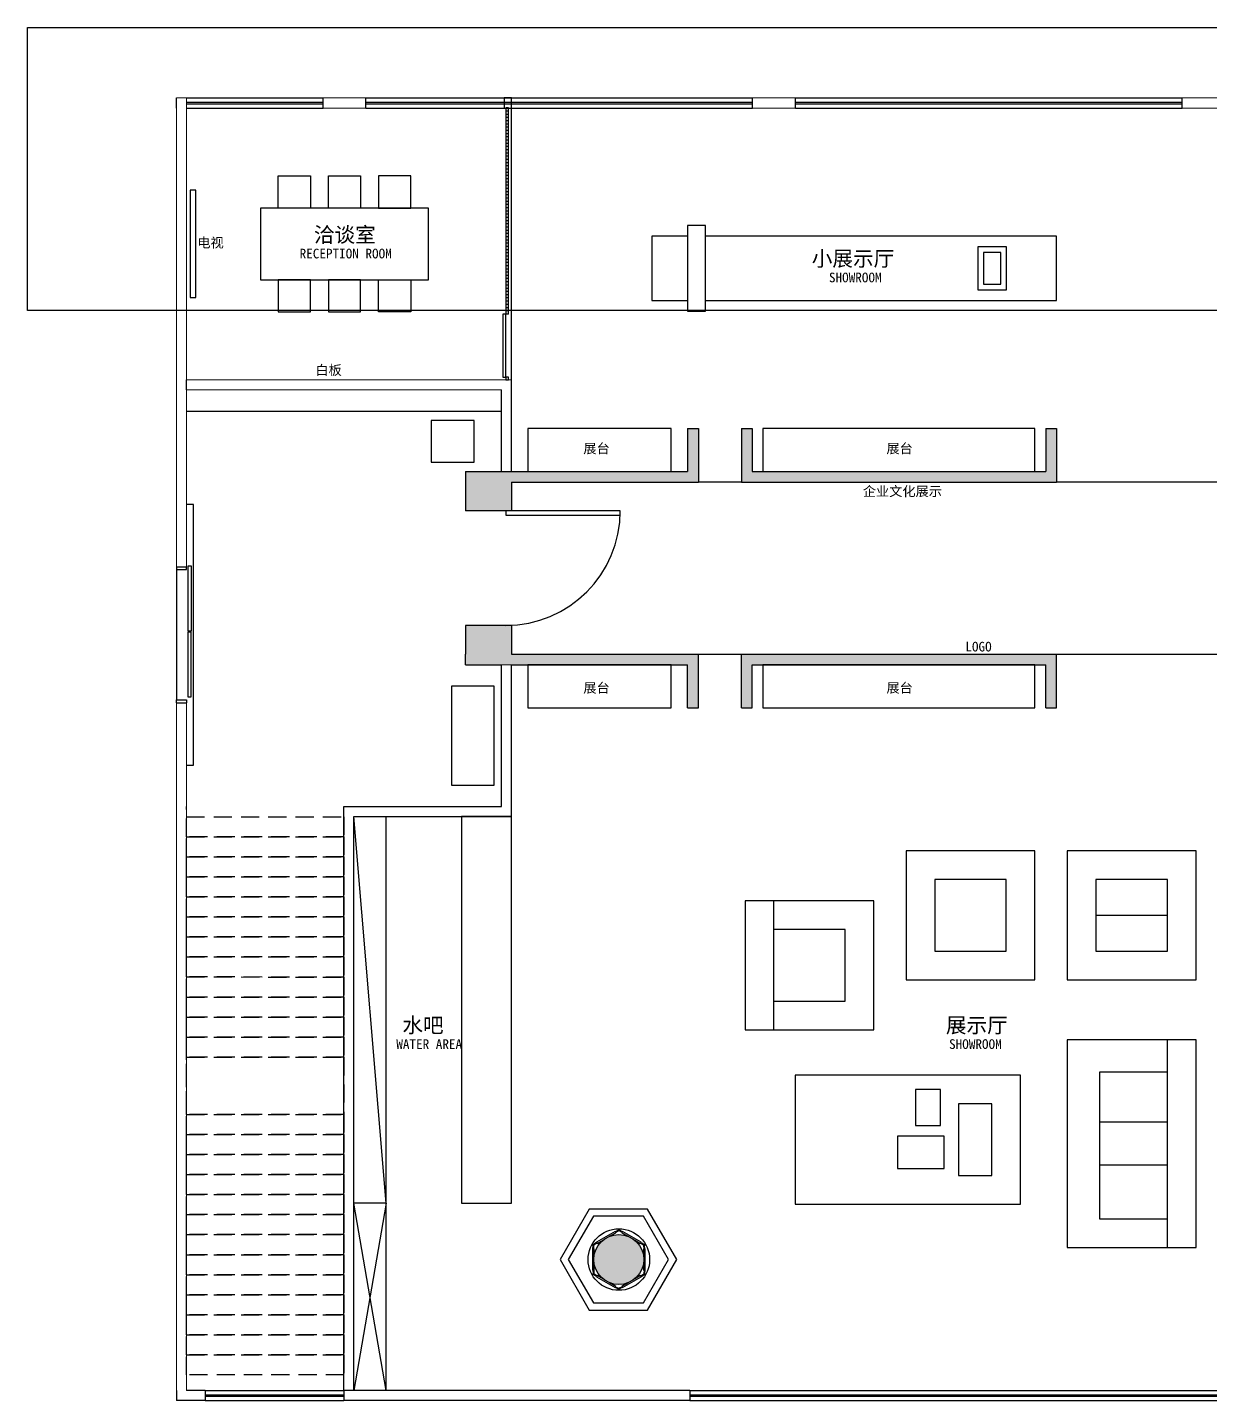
# Model space of a CAD drawing. Header units: millimetres. Extents: x 5625199 to 7433318, y -3316392 to -2552493.
# Drawn here: x 6098060 to 6114586, y -2654519 to -2635334 of the extents above; entities that cross this region are included whole.
import ezdxf

# ---------------------------------------------------------------- set-up
doc = ezdxf.new("R2010")
doc.units = ezdxf.units.MM
doc.linetypes.add('DASHEDX2', pattern=[38.1, 25.4, -12.7])
for name, color, linetype in [('155', 155, 'Continuous'), ('250', 250, 'Continuous'), ('PL-固定家具', 155, 'Continuous'), ('PL-固定落地', 155, 'Continuous'), ('PL-文字标注', 2, 'Continuous'), ('PL-新建墙体', 5, 'Continuous'), ('PL-活动家具', 15, 'Continuous'), ('PL-门', 4, 'Continuous')]:
    doc.layers.add(name, color=color, linetype=linetype)
doc.styles.add('黑体', font='simhei.ttf')

msp = doc.modelspace()

# ---------------------------------------------------------------- hatches: boundary and pattern name
at = {"layer": 'PL-新建墙体'}
h = msp.add_hatch(dxfattribs=at)
h.set_pattern_fill('AR-B88', color=250, scale=0.5, angle=90)
h.set_pattern_definition([(90, (472834.33, -473759.71), (-101.6, 6e-15), []), (180, (472834.33, -473759.71), (-101.6, -50.8), [101.6, -101.6])])
h.paths.add_polyline_path([(6104680.9, -2641539.37), (6104180.9, -2641539.37), (6104180.9, -2641689.37), (6104180.91, -2642089.37), (6104820.9, -2642089.37), (6104820.9, -2641689.37), (6107432.02, -2641689.37), (6107432.02, -2640939.37), (6107282.02, -2640939.37), (6107282.02, -2641539.37), (6104820.9, -2641539.37)])
h.paths.add_polyline_path([(6104180.9, -2644089.37), (6104180.99, -2644239.37), (6104680.9, -2644239.37), (6104821.16, -2644239.37), (6107282.02, -2644239.37), (6107282.02, -2644839.37), (6107432.02, -2644839.37), (6107432.02, -2644089.37), (6104820.9, -2644089.37), (6104820.9, -2643689.37), (6104180.97, -2643689.37)])
h.paths.add_polyline_path([(6108032.02, -2644089.37), (6108032.02, -2644839.37), (6108182.02, -2644839.37), (6108182.02, -2644239.37), (6112285.64, -2644239.37), (6112285.64, -2644839.37), (6112435.64, -2644839.37), (6112435.64, -2644089.37)])
h.paths.add_polyline_path([(6112435.64, -2641689.37), (6112435.64, -2640939.37), (6112285.64, -2640939.37), (6112285.64, -2641539.37), (6108182.02, -2641539.37), (6108182.02, -2640939.37), (6108032.02, -2640939.37), (6108032.02, -2641689.37)])
h.paths.add_polyline_path([(6119280.92, -2641689.37), (6119280.92, -2640939.37), (6119130.92, -2640939.37), (6119130.92, -2641539.37), (6114985.64, -2641539.37), (6114985.64, -2640939.37), (6114835.64, -2640939.37), (6114835.64, -2641689.37)])
h.paths.add_polyline_path([(6114835.64, -2644089.37), (6114835.64, -2644839.37), (6114985.64, -2644839.37), (6114985.64, -2644239.37), (6119130.92, -2644239.37), (6119130.92, -2644839.37), (6119280.92, -2644839.37), (6119280.92, -2644089.37)])
h.paths.add_polyline_path([(6121850.28, -2636319.26), (6121850.28, -2636379.26), (6121850.28, -2636399.26), (6121850.28, -2636459.26), (6122450.28, -2636459.26), (6122450.28, -2636859.26), (6122600.28, -2636859.26), (6122600.28, -2636459.26), (6122720.87, -2636459.26), (6122720.87, -2636319.26)])
h.paths.add_polyline_path([(6120790.8, -2650372.82, 1), (6120090.8, -2650372.82, 1)])
h.paths.add_polyline_path([(6106670.87, -2652549.44, 1), (6105970.87, -2652549.44, 1)])

# ---------------------------------------------------------------- linework, layer by layer
at = {"color": 255, "ltscale": 500}
for p, q in [((6100140.76, -2636459.26), (6100140.76, -2636319.26)), ((6100280.87, -2640399.26), (6100280.87, -2640259.26))]:
    msp.add_line(p, q, dxfattribs=at)
at = {"lineweight": 18}
for p, q in [((6100280.87, -2636319.26), (6100140.76, -2636319.26)), ((6100140.76, -2642869.75), (6100140.76, -2636459.26)), ((6100280.87, -2636319.26), (6100280.87, -2640259.26)), ((6100280.87, -2640399.26), (6100280.87, -2642869.75)), ((6100140.76, -2654379.44), (6100140.76, -2644769.75)), ((6100280.88, -2654379.44), (6100280.87, -2644769.75)), ((6104821.09, -2646359.48), (6102620.87, -2646359.48))]:
    msp.add_line(p, q, dxfattribs=at)
at = {"color": 250, "ltscale": 500}
for p, q in [((6100280.87, -2636319.26), (6102188.78, -2636319.26)), ((6100280.87, -2636459.26), (6102188.78, -2636459.26)), ((6102788.78, -2636319.26), (6108188.78, -2636319.26)), ((6102788.78, -2636459.26), (6108188.78, -2636459.26)), ((6108788.78, -2636319.26), (6114188.78, -2636319.26)), ((6108788.78, -2636459.26), (6114188.78, -2636459.26)), ((6100140.76, -2642909.75), (6100140.76, -2644729.75)), ((6100540.44, -2654379.44), (6102480.87, -2654379.44)), ((6107313.59, -2654379.44), (6119767.71, -2654379.44)), ((6100540.44, -2654519.44), (6102480.87, -2654519.44)), ((6107313.59, -2654519.44), (6119767.71, -2654519.44))]:
    msp.add_line(p, q, dxfattribs=at)
at = {"color": 3, "ltscale": 500}
for p, q in [((6100280.87, -2636379.26), (6102188.78, -2636379.26)), ((6100280.87, -2636399.26), (6102188.78, -2636399.26)), ((6102788.78, -2636379.26), (6108188.78, -2636379.26)), ((6102788.78, -2636399.26), (6108188.78, -2636399.26)), ((6108788.78, -2636379.26), (6114188.78, -2636379.26)), ((6108788.78, -2636399.26), (6114188.78, -2636399.26)), ((6100540.44, -2654439.44), (6102480.87, -2654439.44)), ((6100540.44, -2654459.44), (6102480.87, -2654459.44)), ((6107313.59, -2654439.44), (6119767.71, -2654439.44)), ((6107313.59, -2654459.44), (6119767.71, -2654459.44))]:
    msp.add_line(p, q, dxfattribs=at)
at = {"color": 255}
for p, q in [((6102188.78, -2636459.26), (6102188.78, -2636319.26)), ((6102788.78, -2636459.26), (6102788.78, -2636319.26)), ((6108188.78, -2636459.26), (6108188.78, -2636319.26)), ((6108788.78, -2636459.26), (6108788.78, -2636319.26)), ((6114188.78, -2636459.26), (6114188.78, -2636319.26)), ((6100540.44, -2654379.44), (6100540.44, -2654519.44)), ((6102480.87, -2654379.44), (6102480.87, -2654519.44)), ((6107313.59, -2654379.44), (6107313.59, -2654519.44)), ((6107313.59, -2654379.44), (6107313.59, -2654519.44))]:
    msp.add_line(p, q, dxfattribs=at)
at = {"color": 255, "lineweight": 9}
for p, q in [((6102188.78, -2636319.26), (6102788.78, -2636319.26)), ((6102188.78, -2636459.26), (6102788.78, -2636459.26)), ((6108188.78, -2636319.26), (6108788.78, -2636319.26)), ((6108188.78, -2636459.26), (6108788.78, -2636459.26)), ((6114188.78, -2636319.26), (6114788.78, -2636319.26)), ((6114188.78, -2636459.26), (6114788.78, -2636459.26))]:
    msp.add_line(p, q, dxfattribs=at)
at = {"lineweight": 9}
for p, q in [((6100280.87, -2640259.26), (6102340.87, -2640259.26)), ((6104820.9, -2640259.26), (6102340.87, -2640259.26)), ((6102340.87, -2640259.26), (6102340.87, -2640259.26)), ((6100280.87, -2640399.26), (6102480.87, -2640399.26)), ((6104680.9, -2640399.26), (6102480.87, -2640399.26)), ((6104680.9, -2644239.37), (6104820.9, -2644239.38))]:
    msp.add_line(p, q, dxfattribs=at)
at = {"ltscale": 500}
for p, q in [((6104820.9, -2641539.37), (6104820.9, -2640259.26)), ((6104680.9, -2641539.37), (6104680.9, -2640399.26)), ((6100140.76, -2642869.75), (6100280.87, -2642869.75)), ((6104680.9, -2646219.85), (6104680.9, -2644239.37)), ((6104821.09, -2646359.48), (6104821.16, -2644239.37)), ((6100140.76, -2644769.75), (6100280.87, -2644769.75)), ((6102480.87, -2646219.85), (6104680.9, -2646219.85)), ((6102620.87, -2646359.48), (6104820.9, -2646359.48)), ((6100140.76, -2654379.44), (6100140.76, -2654519.44)), ((6100540.44, -2654379.44), (6100280.88, -2654379.44)), ((6107313.59, -2654379.44), (6102480.87, -2654379.44)), ((6100540.44, -2654519.44), (6100140.76, -2654519.44)), ((6107313.59, -2654519.44), (6102480.87, -2654519.44))]:
    msp.add_line(p, q, dxfattribs=at)
at = {"color": 255, "linetype": 'DASHEDX2', "ltscale": 10}
msp.add_line((6100280.87, -2653879.44), (6100280.87, -2646220.42), dxfattribs=at)
at = {"color": 255, "lineweight": 18}
msp.add_line((6100280.87, -2651658.86), (6100280.87, -2646220.42), dxfattribs=at)
for p, q in [((6102480.87, -2654379.44), (6102480.87, -2646219.85)), ((6102620.87, -2654379.44), (6102620.87, -2646359.48))]:
    msp.add_line(p, q)
at = {"ltscale": 500}
for points in [[(6100140.76, -2642869.75), (6100140.76, -2642909.75), (6100280.76, -2642909.75), (6100280.76, -2642869.75)], [(6100140.76, -2644769.75), (6100140.76, -2644729.75), (6100280.76, -2644729.75), (6100280.76, -2644769.75)]]:
    msp.add_lwpolyline(points, dxfattribs=at)
at = {"color": 250, "linetype": 'DASHEDX2', "ltscale": 10}
for points in [[(6100280.87, -2646361.44), (6102480.87, -2646361.51), (6102480.87, -2646641.51), (6100280.87, -2646641.44)], [(6100280.87, -2646641.44), (6102480.87, -2646641.51), (6102480.87, -2646921.51), (6100280.87, -2646921.44)], [(6100280.87, -2646921.44), (6102480.87, -2646921.51), (6102480.87, -2647201.51), (6100280.87, -2647201.44)], [(6100280.87, -2647201.44), (6102480.87, -2647201.51), (6102480.87, -2647481.51), (6100280.87, -2647481.44)], [(6100280.87, -2647481.44), (6102480.87, -2647481.51), (6102480.87, -2647761.51), (6100280.87, -2647761.44)], [(6100280.87, -2647761.44), (6102480.87, -2647761.51), (6102480.87, -2648041.51), (6100280.87, -2648041.44)], [(6100280.87, -2648041.44), (6102480.87, -2648041.51), (6102480.87, -2648321.51), (6100280.87, -2648321.44)], [(6100280.87, -2648321.44), (6102480.87, -2648321.51), (6102480.87, -2648601.51), (6100280.87, -2648601.44)], [(6100280.87, -2648601.44), (6102480.87, -2648601.51), (6102480.87, -2648881.51), (6100280.87, -2648881.44)], [(6100280.87, -2648881.44), (6102480.87, -2648881.51), (6102480.87, -2649161.51), (6100280.87, -2649161.44)], [(6100280.87, -2649161.44), (6102480.87, -2649161.51), (6102480.87, -2649441.51), (6100280.87, -2649441.44)], [(6100280.87, -2649441.44), (6102480.87, -2649441.51), (6102480.87, -2649721.51), (6100280.87, -2649721.44)], [(6100280.87, -2649721.44), (6102480.87, -2649721.51), (6102480.87, -2650521.51), (6100280.87, -2650521.44)], [(6100280.87, -2650521.44), (6102480.87, -2650521.51), (6102480.87, -2650801.51), (6100280.87, -2650801.44)], [(6100280.87, -2650801.44), (6102480.87, -2650801.51), (6102480.87, -2651081.51), (6100280.87, -2651081.44)], [(6100280.87, -2651081.44), (6102480.87, -2651081.51), (6102480.87, -2651361.51), (6100280.87, -2651361.44)], [(6100280.87, -2651361.44), (6102480.87, -2651361.51), (6102480.87, -2651641.51), (6100280.87, -2651641.44)], [(6100280.87, -2651641.44), (6102480.87, -2651641.51), (6102480.87, -2651921.51), (6100280.87, -2651921.44)], [(6100280.87, -2651921.44), (6102480.87, -2651921.51), (6102480.87, -2652201.51), (6100280.87, -2652201.44)], [(6100280.87, -2652201.44), (6102480.87, -2652201.51), (6102480.87, -2652481.51), (6100280.87, -2652481.44)], [(6100280.87, -2652481.44), (6102480.87, -2652481.51), (6102480.87, -2652761.51), (6100280.87, -2652761.44)], [(6100280.87, -2652761.44), (6102480.87, -2652761.51), (6102480.87, -2653041.51), (6100280.87, -2653041.44)], [(6100280.87, -2653041.44), (6102480.87, -2653041.51), (6102480.87, -2653321.51), (6100280.87, -2653321.44)], [(6100280.87, -2653321.44), (6102480.87, -2653321.51), (6102480.87, -2653601.51), (6100280.87, -2653601.44)], [(6100280.87, -2653601.44), (6102480.87, -2653601.51), (6102480.87, -2653881.51), (6100280.87, -2653881.44)], [(6100280.87, -2653881.44), (6102480.87, -2653881.51), (6102480.87, -2654161.51), (6100280.87, -2654161.44)]]:
    msp.add_lwpolyline(points, close=True, dxfattribs=at)
at = {"layer": '155', "color": 6, "ltscale": 500}
msp.add_lwpolyline([(6098059.96, -2635333.86), (6127761.28, -2635333.86), (6127761.28, -2639288.42), (6098059.96, -2639288.42)], close=True, dxfattribs=at)
at = {"layer": '250', "ltscale": 500}
for p, q in [((6108032.02, -2641689.37), (6107432.02, -2641689.37)), ((6114835.64, -2641689.37), (6112435.64, -2641689.37)), ((6107432.02, -2644089.37), (6108032.02, -2644089.37)), ((6112435.64, -2644089.37), (6114835.64, -2644089.37))]:
    msp.add_line(p, q, dxfattribs=at)
at = {"layer": 'PL-固定家具', "ltscale": 500}
for p, q in [((6104740.9, -2636459.15), (6104740.9, -2639339.26)), ((6104780.9, -2639339.15), (6104780.9, -2636459.15)), ((6104780.9, -2639339.26), (6104740.9, -2639339.26))]:
    msp.add_line(p, q, dxfattribs=at)
at = {"layer": 'PL-固定家具'}
msp.add_line((6104680.9, -2640699.26), (6100280.87, -2640699.26), dxfattribs=at)
at = {"layer": 'PL-固定家具', "color": 8}
for p, q in [((6106270.18, -2652161.39), (6106310.88, -2652139.19)), ((6106274.97, -2652170.17), (6106315.67, -2652147.97)), ((6106366.78, -2652170.17), (6106326.08, -2652147.97)), ((6106371.57, -2652161.39), (6106330.87, -2652139.19)), ((6105959.47, -2652399.32), (6105960.59, -2652352.97)), ((6105969.46, -2652399.56), (6105970.59, -2652353.22)), ((6106010.16, -2652311.51), (6105970.59, -2652335.66)), ((6106015.37, -2652320.05), (6105975.8, -2652344.19)), ((6106626.38, -2652320.05), (6106665.95, -2652344.19)), ((6106631.59, -2652311.51), (6106671.16, -2652335.66)), ((6106672.29, -2652399.56), (6106671.16, -2652353.22)), ((6106682.28, -2652399.32), (6106681.15, -2652352.97)), ((6105959.47, -2652699.56), (6105960.59, -2652745.9)), ((6105969.46, -2652699.32), (6105970.59, -2652745.66)), ((6106010.16, -2652787.37), (6105970.59, -2652763.22)), ((6106015.37, -2652778.83), (6105975.8, -2652754.68)), ((6106626.38, -2652778.83), (6106665.95, -2652754.68)), ((6106631.59, -2652787.37), (6106671.16, -2652763.22)), ((6106672.29, -2652699.32), (6106671.16, -2652745.66)), ((6106682.28, -2652699.56), (6106681.15, -2652745.9)), ((6106270.18, -2652937.49), (6106310.88, -2652959.68)), ((6106274.97, -2652928.71), (6106315.67, -2652950.9)), ((6106366.78, -2652928.71), (6106326.08, -2652950.9)), ((6106371.57, -2652937.49), (6106330.87, -2652959.68))]:
    msp.add_line(p, q, dxfattribs=at)
at = {"layer": 'PL-固定家具', "color": 250, "ltscale": 500}
for points in [[(6104740.9, -2636499.15), (6104780.9, -2636499.15), (6104780.9, -2636459.15), (6104740.9, -2636459.15)], [(6104740.9, -2636589.15), (6104780.9, -2636589.15), (6104780.9, -2636549.15), (6104740.9, -2636549.15)], [(6104740.9, -2636679.15), (6104780.9, -2636679.15), (6104780.9, -2636639.15), (6104740.9, -2636639.15)], [(6104740.9, -2636769.15), (6104780.9, -2636769.15), (6104780.9, -2636729.15), (6104740.9, -2636729.15)], [(6104740.9, -2636859.15), (6104780.9, -2636859.15), (6104780.9, -2636819.15), (6104740.9, -2636819.15)], [(6104740.9, -2636949.15), (6104780.9, -2636949.15), (6104780.9, -2636909.15), (6104740.9, -2636909.15)], [(6104740.9, -2637039.15), (6104780.9, -2637039.15), (6104780.9, -2636999.15), (6104740.9, -2636999.15)], [(6104740.9, -2637129.15), (6104780.9, -2637129.15), (6104780.9, -2637089.15), (6104740.9, -2637089.15)], [(6104740.9, -2637219.15), (6104780.9, -2637219.15), (6104780.9, -2637179.15), (6104740.9, -2637179.15)], [(6104740.9, -2637309.15), (6104780.9, -2637309.15), (6104780.9, -2637269.15), (6104740.9, -2637269.15)], [(6104740.9, -2637399.15), (6104780.9, -2637399.15), (6104780.9, -2637359.15), (6104740.9, -2637359.15)], [(6104740.9, -2637489.15), (6104780.9, -2637489.15), (6104780.9, -2637449.15), (6104740.9, -2637449.15)], [(6104740.9, -2637579.15), (6104780.9, -2637579.15), (6104780.9, -2637539.15), (6104740.9, -2637539.15)], [(6104740.9, -2637669.15), (6104780.9, -2637669.15), (6104780.9, -2637629.15), (6104740.9, -2637629.15)], [(6104740.9, -2637759.15), (6104780.9, -2637759.15), (6104780.9, -2637719.15), (6104740.9, -2637719.15)], [(6104740.9, -2637849.15), (6104780.9, -2637849.15), (6104780.9, -2637809.15), (6104740.9, -2637809.15)], [(6104740.9, -2637939.15), (6104780.9, -2637939.15), (6104780.9, -2637899.15), (6104740.9, -2637899.15)], [(6104740.9, -2638029.15), (6104780.9, -2638029.15), (6104780.9, -2637989.15), (6104740.9, -2637989.15)], [(6104740.9, -2638119.15), (6104780.9, -2638119.15), (6104780.9, -2638079.15), (6104740.9, -2638079.15)], [(6104740.9, -2638209.15), (6104780.9, -2638209.15), (6104780.9, -2638169.15), (6104740.9, -2638169.15)], [(6104740.9, -2638299.15), (6104780.9, -2638299.15), (6104780.9, -2638259.15), (6104740.9, -2638259.15)], [(6104740.9, -2638389.15), (6104780.9, -2638389.15), (6104780.9, -2638349.15), (6104740.9, -2638349.15)], [(6104740.9, -2638479.15), (6104780.9, -2638479.15), (6104780.9, -2638439.15), (6104740.9, -2638439.15)], [(6104740.9, -2638569.15), (6104780.9, -2638569.15), (6104780.9, -2638529.15), (6104740.9, -2638529.15)], [(6104740.9, -2638659.15), (6104780.9, -2638659.15), (6104780.9, -2638619.15), (6104740.9, -2638619.15)], [(6104740.9, -2638749.15), (6104780.9, -2638749.15), (6104780.9, -2638709.15), (6104740.9, -2638709.15)], [(6104740.9, -2638839.15), (6104780.9, -2638839.15), (6104780.9, -2638799.15), (6104740.9, -2638799.15)], [(6104740.9, -2638929.15), (6104780.9, -2638929.15), (6104780.9, -2638889.15), (6104740.9, -2638889.15)], [(6104740.9, -2639019.15), (6104780.9, -2639019.15), (6104780.9, -2638979.15), (6104740.9, -2638979.15)], [(6104740.9, -2639109.15), (6104780.9, -2639109.15), (6104780.9, -2639069.15), (6104740.9, -2639069.15)], [(6104740.9, -2639199.15), (6104780.9, -2639199.15), (6104780.9, -2639159.15), (6104740.9, -2639159.15)], [(6104740.9, -2639289.15), (6104780.9, -2639289.15), (6104780.9, -2639249.15), (6104740.9, -2639249.15)]]:
    msp.add_lwpolyline(points, close=True, dxfattribs=at)
at = {"layer": 'PL-固定家具', "ltscale": 500}
msp.add_lwpolyline([(6104740.9, -2640259.15), (6104780.9, -2640259.15), (6104780.9, -2640219.15), (6104740.9, -2640219.15)], close=True, dxfattribs=at)
at = {"layer": 'PL-固定家具', "color": 8}
for points in [[(6106190.97, -2652224.44), (6106277.57, -2652174.44), (6106267.57, -2652157.12), (6106007.77, -2652307.12), (6106017.77, -2652324.44), (6106104.37, -2652274.44)], [(6106537.38, -2652274.44), (6106623.98, -2652324.44), (6106633.98, -2652307.12), (6106374.18, -2652157.12), (6106364.18, -2652174.44), (6106450.78, -2652224.44)], [(6105974.46, -2652499.44), (6105974.46, -2652399.44), (6105954.46, -2652399.44), (6105954.46, -2652699.44), (6105974.46, -2652699.44), (6105974.46, -2652599.44)], [(6106667.28, -2652599.44), (6106667.28, -2652699.44), (6106687.28, -2652699.44), (6106687.28, -2652399.44), (6106667.28, -2652399.44), (6106667.28, -2652499.44)], [(6106104.37, -2652824.44), (6106017.77, -2652774.44), (6106007.77, -2652791.76), (6106267.57, -2652941.76), (6106277.57, -2652924.44), (6106190.97, -2652874.44)], [(6106450.78, -2652874.44), (6106364.18, -2652924.44), (6106374.18, -2652941.76), (6106633.98, -2652791.76), (6106623.98, -2652774.44), (6106537.38, -2652824.44)]]:
    msp.add_lwpolyline(points, dxfattribs=at)
at = {"layer": 'PL-固定家具', "color": 250}
msp.add_circle((6106320.87, -2652549.44), 430, dxfattribs=at)
at = {"layer": 'PL-固定家具'}
for centre in [(6106320.87, -2652139.44), (6105965.8, -2652344.44), (6106675.94, -2652344.44), (6105965.8, -2652754.44), (6106675.94, -2652754.44), (6106320.87, -2652959.44)]:
    msp.add_circle(centre, 10, dxfattribs=at)
at = {"layer": 'PL-固定落地', "color": 8, "ltscale": 500}
msp.add_line((6104820.9, -2640259.26), (6104820.9, -2636459.26), dxfattribs=at)
at = {"layer": 'PL-固定落地', "color": 250}
for p, q in [((6103070.87, -2651759.48), (6102620.87, -2646359.48)), ((6103070.87, -2651759.48), (6102620.87, -2654379.44)), ((6103070.87, -2654379.44), (6102620.87, -2651759.48))]:
    msp.add_line(p, q, dxfattribs=at)
at = {"layer": 'PL-固定落地'}
for p, q in [((6103070.87, -2654379.44), (6103070.87, -2646359.48)), ((6103070.87, -2651759.48), (6102620.87, -2651759.48))]:
    msp.add_line(p, q, dxfattribs=at)
at = {"layer": 'PL-新建墙体'}
for p, q in [((6107282.02, -2640939.37), (6107432.02, -2640939.37)), ((6107282.02, -2640939.37), (6107282.02, -2641539.37)), ((6107432.02, -2640939.37), (6107432.02, -2641689.37)), ((6108032.02, -2640939.37), (6108032.02, -2641689.37)), ((6108032.02, -2640939.37), (6108182.02, -2640939.37)), ((6108182.02, -2640939.37), (6108182.02, -2641539.37)), ((6112285.64, -2640939.37), (6112435.64, -2640939.37)), ((6112285.64, -2640939.37), (6112285.64, -2641539.37)), ((6112435.64, -2640939.37), (6112435.64, -2641689.37)), ((6104180.9, -2641539.37), (6107282.02, -2641539.37)), ((6104180.9, -2641539.37), (6104180.9, -2641689.37)), ((6108182.02, -2641539.37), (6112285.64, -2641539.37)), ((6104180.9, -2641689.37), (6104180.91, -2642089.37)), ((6104820.9, -2641689.37), (6107432.02, -2641689.37)), ((6104820.9, -2641689.37), (6104820.9, -2642089.37)), ((6108032.02, -2641689.37), (6112435.64, -2641689.37)), ((6104820.9, -2642089.37), (6104180.91, -2642089.37)), ((6104180.97, -2643689.37), (6104180.99, -2644089.37)), ((6104820.9, -2643689.37), (6104180.97, -2643689.37)), ((6104820.9, -2643689.37), (6104820.9, -2644089.37)), ((6104180.99, -2644239.37), (6104180.9, -2644089.37)), ((6104820.9, -2644089.37), (6107432.02, -2644089.37)), ((6107432.02, -2644839.37), (6107432.02, -2644089.37)), ((6108032.02, -2644089.37), (6112435.64, -2644089.37)), ((6108032.02, -2644839.37), (6108032.02, -2644089.37)), ((6112435.64, -2644839.37), (6112435.64, -2644089.37)), ((6104180.99, -2644239.37), (6104680.9, -2644239.37)), ((6104821.16, -2644239.37), (6107282.02, -2644239.37)), ((6107282.02, -2644839.37), (6107282.02, -2644239.37)), ((6108182.02, -2644239.37), (6112285.64, -2644239.37)), ((6108182.02, -2644839.37), (6108182.02, -2644239.37)), ((6112285.64, -2644839.37), (6112285.64, -2644239.37)), ((6107282.02, -2644839.37), (6107432.02, -2644839.37)), ((6108032.02, -2644839.37), (6108182.02, -2644839.37)), ((6112285.64, -2644839.37), (6112435.64, -2644839.37))]:
    msp.add_line(p, q, dxfattribs=at)
msp.add_lwpolyline([(6104720.9, -2636459.26), (6104820.9, -2636459.26), (6104820.9, -2636319.26), (6104720.9, -2636319.26)], close=True, dxfattribs=at)
msp.add_circle((6106320.87, -2652549.44), 350, dxfattribs=at)
at = {"layer": 'PL-活动家具', "color": 250}
for p, q in [((6108483.28, -2647539.37), (6108483.28, -2649339.37)), ((6112983.28, -2647739.37), (6113983.28, -2647739.37)), ((6109483.28, -2647939.37), (6108483.28, -2647939.37)), ((6109483.28, -2648939.37), (6109483.28, -2647939.37)), ((6108483.28, -2648939.37), (6109483.28, -2648939.37)), ((6113983.28, -2652379.44), (6113983.28, -2649479.44)), ((6113983.28, -2649929.44), (6113033.28, -2649929.44)), ((6113033.28, -2649929.44), (6113033.28, -2651979.44)), ((6113983.28, -2650629.44), (6113033.28, -2650629.44)), ((6113983.28, -2651229.44), (6113033.28, -2651229.44)), ((6113033.28, -2651979.44), (6113983.28, -2651979.44))]:
    msp.add_line(p, q, dxfattribs=at)
at = {"layer": 'PL-活动家具', "color": 8}
for points in [[(6102013.78, -2637409.26), (6102013.78, -2637859.26), (6101563.78, -2637859.26), (6101563.78, -2637409.26)], [(6102713.78, -2637409.26), (6102713.78, -2637859.26), (6102263.78, -2637859.26), (6102263.78, -2637409.26)], [(6102963.78, -2637409.26), (6102963.78, -2637859.26), (6103413.78, -2637859.26), (6103413.78, -2637409.26)], [(6102013.78, -2639309.26), (6102013.78, -2638859.26), (6101563.78, -2638859.26), (6101563.78, -2639309.26)], [(6102713.78, -2639309.26), (6102713.78, -2638859.26), (6102263.78, -2638859.26), (6102263.78, -2639309.26)], [(6102963.78, -2639309.26), (6102963.78, -2638859.26), (6103413.78, -2638859.26), (6103413.78, -2639309.26)], [(6110333.28, -2648639.37), (6112133.28, -2648639.37), (6112133.28, -2646839.37), (6110333.28, -2646839.37)], [(6112583.28, -2648639.37), (6114383.28, -2648639.37), (6114383.28, -2646839.37), (6112583.28, -2646839.37)], [(6108083.28, -2649339.37), (6109883.28, -2649339.37), (6109883.28, -2647539.37), (6108083.28, -2647539.37)], [(6112583.28, -2652379.44), (6114383.28, -2652379.44), (6114383.28, -2649479.44), (6112583.28, -2649479.44)], [(6108783.28, -2651775.12), (6111933.28, -2651775.12), (6111933.28, -2649975.12), (6108783.28, -2649975.12)]]:
    msp.add_lwpolyline(points, close=True, dxfattribs=at)
at = {"layer": 'PL-活动家具'}
for points in [[(6100333.78, -2637609.26), (6100333.78, -2639109.26), (6100413.78, -2639109.26), (6100413.78, -2637609.26)], [(6101313.78, -2638859.26), (6103663.78, -2638859.26), (6103663.78, -2637859.26), (6101313.78, -2637859.26)], [(6107282.02, -2638099.32), (6107282.02, -2639299.32), (6107532.02, -2639299.32), (6107532.02, -2638099.32)], [(6111335.64, -2638999.32), (6111735.64, -2638999.32), (6111735.64, -2638399.32), (6111335.64, -2638399.32)], [(6103697.74, -2640826), (6103697.74, -2641406.48), (6104297.74, -2641406.48), (6104297.74, -2640826)], [(6105051.59, -2641539.37), (6107051.59, -2641539.37), (6107051.59, -2640939.37), (6105051.59, -2640939.37)], [(6108333.83, -2641539.37), (6112133.83, -2641539.37), (6112133.83, -2640939.37), (6108333.83, -2640939.37)], [(6105051.59, -2644839.37), (6107051.59, -2644839.37), (6107051.59, -2644239.37), (6105051.59, -2644239.37)], [(6108333.83, -2644839.37), (6112133.83, -2644839.37), (6112133.83, -2644239.37), (6108333.83, -2644239.37)], [(6103980.9, -2644539.37), (6103980.9, -2645919.85), (6104580.9, -2645919.85), (6104580.9, -2644539.37)], [(6104121.09, -2646359.48), (6104121.09, -2651759.48), (6104821.09, -2651759.48), (6104821.09, -2646359.48)], [(6105907.15, -2651843.62), (6105499.42, -2652549.84), (6105907.15, -2653256.06), (6106722.62, -2653256.06), (6107130.36, -2652549.84), (6106722.62, -2651843.62)], [(6105964.89, -2651943.62), (6105614.89, -2652549.84), (6105964.89, -2653156.06), (6106664.89, -2653156.06), (6107014.89, -2652549.84), (6106664.89, -2651943.62)]]:
    msp.add_lwpolyline(points, close=True, dxfattribs=at)
for points in [[(6107282.02, -2638249.32), (6106782.02, -2638249.32), (6106782.02, -2639149.32), (6107282.02, -2639149.32)], [(6107532.02, -2639149.32), (6112435.64, -2639149.32), (6112435.64, -2638249.32), (6107532.02, -2638249.32)]]:
    msp.add_lwpolyline(points, dxfattribs=at)
at = {"layer": 'PL-活动家具', "color": 250}
for points in [[(6111415.64, -2638919.32), (6111655.64, -2638919.32), (6111655.64, -2638479.32), (6111415.64, -2638479.32)], [(6110733.28, -2648239.37), (6111733.28, -2648239.37), (6111733.28, -2647239.37), (6110733.28, -2647239.37)], [(6112983.28, -2648239.37), (6113983.28, -2648239.37), (6113983.28, -2647239.37), (6112983.28, -2647239.37)], [(6110463.28, -2650675.12), (6110813.28, -2650675.12), (6110813.28, -2650175.12), (6110463.28, -2650175.12)], [(6111063.28, -2651375.12), (6111533.28, -2651375.12), (6111533.28, -2650375.12), (6111063.28, -2650375.12)], [(6110213.28, -2651275.12), (6110863.28, -2651275.12), (6110863.28, -2650825.12), (6110213.28, -2650825.12)]]:
    msp.add_lwpolyline(points, close=True, dxfattribs=at)
at = {"layer": 'PL-门', "color": 250, "ltscale": 500}
for p, q in [((6100380.83, -2641999.75), (6100280.87, -2641999.75)), ((6100380.83, -2645639.75), (6100380.83, -2641999.75)), ((6100280.76, -2645639.75), (6100380.83, -2645639.75))]:
    msp.add_line(p, q, dxfattribs=at)
at = {"layer": 'PL-门'}
for points in [[(6104740.9, -2640219.15), (6104740.9, -2639339.15), (6104700.9, -2639339.15), (6104700.9, -2640219.15)], [(6106340.9, -2642149.37), (6106340.9, -2642089.37), (6104740.9, -2642089.37), (6104740.9, -2642149.37)]]:
    msp.add_lwpolyline(points, close=True, dxfattribs=at)
at = {"layer": 'PL-门', "color": 4, "ltscale": 500}
for points in [[(6100344.34, -2642856.94), (6100344.34, -2643766.94), (6100304.34, -2643766.94), (6100304.34, -2642856.94)], [(6100343.89, -2643780.25), (6100343.89, -2644690.25), (6100303.89, -2644690.25), (6100303.89, -2643780.25)]]:
    msp.add_lwpolyline(points, close=True, dxfattribs=at)
at = {"layer": 'PL-门', "color": 250}
msp.add_arc((6104740.9, -2642089.37), 1600, 270, 0, dxfattribs=at)

# ---------------------------------------------------------------- texts
at = {"layer": 'PL-文字标注', "color": 2, "style": '黑体'}
for s, height, p in [('洽谈室', 211.2, (6102061.23, -2638335.21)), ('电视', 135.168, (6100432.67, -2638408.18)), ('RECEPTION ROOM', 135.168, (6101861.66, -2638560.84)), ('小展示厅', 211.2, (6109015.54, -2638669.03)), ('SHOWROOM', 135.168, (6109255.42, -2638894.66)), ('白板', 135.168, (6102081.85, -2640188.62)), ('展台', 135.168, (6105825.52, -2641283.97)), ('展台', 135.168, (6110058.7, -2641283.97)), ('企业文化展示', 135.168, (6109728.87, -2641882.29)), ('LOGO', 135.168, (6111161.25, -2644053.1)), ('展台', 135.168, (6105825.52, -2644628.55)), ('展台', 135.168, (6110058.7, -2644628.55)), ('水吧', 211.2, (6103296.85, -2649380.71)), ('展示厅', 211.2, (6110889.32, -2649380.71)), ('WATER AREA', 135.168, (6103211.98, -2649606.34)), ('SHOWROOM', 135.168, (6110933.61, -2649606.34))]:
    msp.add_text(s, height=height, dxfattribs=at).set_placement(p)

doc.saveas('drawing.dxf')
